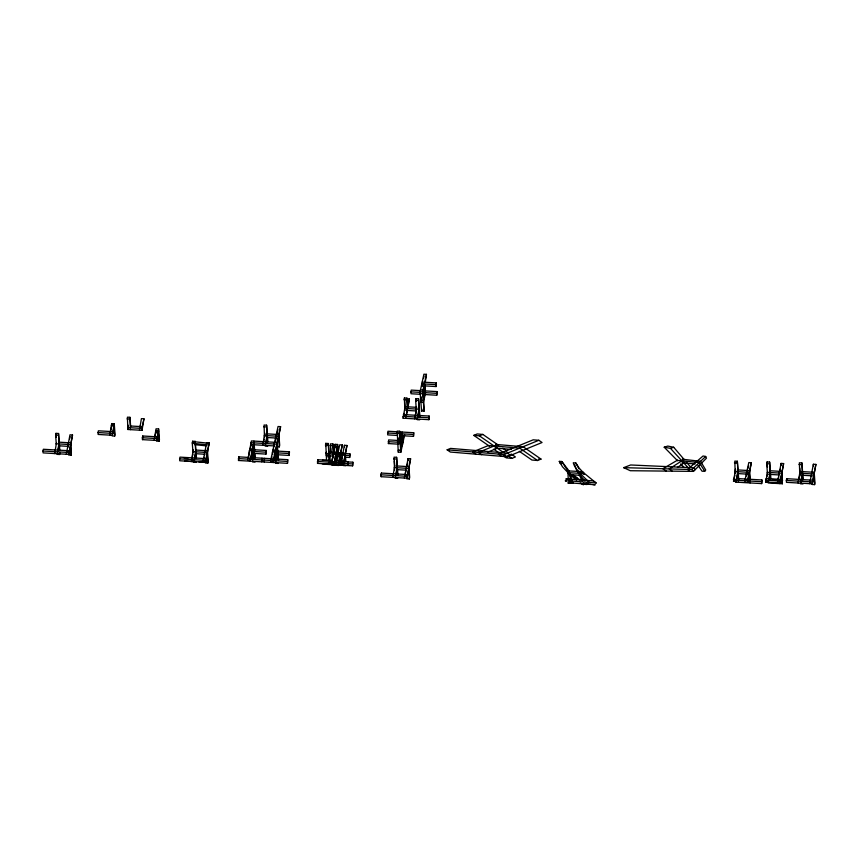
<?xml version="1.0" encoding="UTF-8"?>
<svg xmlns="http://www.w3.org/2000/svg" width="859" height="859" viewBox="0 0 859 859"><rect width="100%" height="100%" fill="white"/><g stroke="black" fill="none" stroke-linecap="round" stroke-linejoin="round"><path stroke-width="1.29" d="M584.335 474.361L582.348 471.72L580.705 471.591M567.949 472.106L568.164 477.668A14.828 8.569 53.8 0 0 569.152 480.847L570.537 482.887L573.093 483.037L571.052 479.15L565.77 479.011L567.412 479.429M66.304 454.239L69.976 434.815L72.532 434.965L68.86 454.39L43.1 452.897L42.95 450.996L43.326 449.257L69.096 450.739L69.246 452.65M56.318 444.361L55.61 435.083L55.985 433.355L58.541 433.494L59.819 450.127M56.393 443.233L54.708 453.573M59.335 450.535L58.541 433.494M59.207 442.181L57.252 453.713M58.047 450.105L59.357 444.092M60.023 452.779L59.647 454.518L57.091 454.368M69.6 439.132L70.127 436.726M68.86 454.39L72.532 434.965M68.495 452.382L68.699 455.034L71.254 455.184L70.814 442.847L59.228 442.181M114.397 425.645L112.304 435.277L98.141 434.461L97.99 432.549L98.366 430.81L112.529 431.626L112.679 433.537M112.132 435.921L114.687 436.071L115.063 434.332L114.247 423.745L111.702 423.594L109.748 435.126M110.8 430.316L111.842 425.506M112.304 435.277L114.247 423.745M139.459 430.166L141.413 418.634L143.958 418.773L142.014 430.316L127.851 429.5L127.411 417.163L129.967 417.313L130.675 426.59M128.077 425.849L127.701 427.589L141.864 428.405L143.958 418.773M130.407 429.65L129.967 417.313M127.851 429.5L128.023 425.108M139.985 427.761L140.511 425.355M158.775 430.842L156.671 440.463L142.519 439.647L142.369 437.736L142.744 435.996L156.907 436.812L157.057 438.724M142.519 439.647L142.744 435.996M154.91 436.705L155.951 431.894M156.671 440.463L158.625 428.931L156.07 428.781L154.115 440.313M156.51 441.107L159.065 441.258L159.441 439.518L158.625 428.931M202.949 462.11L206.622 442.686L209.177 442.836L205.505 462.26L179.735 460.778L179.595 458.867L179.971 457.128L205.741 458.62L205.881 460.521M192.964 452.231L192.255 442.965L192.631 441.225L195.186 441.376L196.464 458.008M193.039 451.115L191.342 461.444M195.981 458.416L195.186 441.376M192.395 456.634L192.921 454.228M194.682 457.987L196.002 451.963M203.476 459.705L204.002 457.299M205.194 451.823L205.72 449.407M205.505 462.26L209.177 442.836M205.344 462.904L207.889 463.055L208.275 461.315L207.459 450.728L195.873 450.062L193.898 461.594M274.848 458.931L287.722 459.672L287.486 463.323L238.512 460.499L238.738 456.848L249.035 457.45M238.512 460.499L238.738 456.848M253.834 444.21L250.28 460.521L247.725 460.37L251.397 440.946L277.167 442.428L277.876 451.705M248.251 457.965L249.561 451.952M249.969 450.073L251.279 444.06M250.28 460.521L253.953 441.096M252.525 459.404L254.618 449.783M253.459 457.707L254.5 452.897M264.497 437.371L264.057 425.044L266.612 425.184L267.321 434.461M264.722 433.731L262.768 445.263M267.407 442.235L266.612 425.184M263.563 441.655L264.089 439.25M261.952 458.191L261.727 461.831M267.278 433.87L265.324 445.413M265.538 444.318L265.163 446.057L267.718 446.208M266.118 441.794L267.428 435.781M264.508 458.341L264.271 461.981M254.414 453.423L265.989 454.089L266.226 450.449L253.351 449.708M265.989 454.089L266.226 450.449M270.789 459.801L278.048 426.504L280.603 426.655L273.495 461.852L270.939 461.712L270.789 459.801L273.345 459.941L280.603 426.655M271.465 459.307L271.992 456.891M273.183 451.415L273.71 449.01M275.17 442.321L276.211 437.51M276.619 435.631L277.94 429.618M275.728 460.735L277.833 451.115M276.662 459.039L277.715 454.228M276.77 446.723L279.325 446.873L279.701 445.134L278.885 434.547L267.299 433.87M287.486 463.323L287.722 459.672M277.618 454.765L289.204 455.431L289.44 451.78L276.566 451.039M289.204 455.431L289.44 451.78M340.744 464.73L344.416 445.306L346.961 445.456L343.299 464.88L317.529 463.388L317.755 459.748L331.939 460.564M317.529 463.388L317.755 459.748M326.549 460.392L325.754 443.351L328.31 443.502L329.126 454.089M329.104 460.542L328.31 443.502M326.57 453.949L326.195 455.678L332.626 456.054M330.651 453.52L330.414 443.835L332.97 443.985L333.582 451.931M328.6 453.917L328.976 452.188L334.14 452.478M330.296 456.129L329.137 464.064M333.206 453.67L332.97 443.985M337.78 446.39L333.968 463.903L331.413 463.753L335.085 444.328L337.641 444.479L338.349 453.745M331.692 464.204L332.852 456.279M331.413 463.753L331.939 461.347M332.465 458.942L333.507 454.132M334.183 451.05L335.225 446.24M333.968 463.903L337.641 444.479M335.933 462.325L339.745 444.812L342.301 444.962L338.629 464.386L336.073 464.236L335.933 462.325L338.478 462.475L342.301 444.962M336.728 460.381L337.78 455.571M341.657 459.662L342.183 457.256M343.299 464.88L346.961 445.456M322.189 463.881L347.959 465.363L348.196 461.712L339.176 461.197M344.534 457.181L349.677 457.471L349.914 453.831L340.905 453.305M347.959 465.363L348.196 461.712M349.677 457.471L349.914 453.831M326.86 464.365L352.619 465.846L352.856 462.206L347.702 461.906M352.619 465.846L352.856 462.206M396.74 435.406L387.72 434.89L387.581 432.979L387.957 431.239L396.965 431.766M404.385 478.044L408.057 458.62L410.602 458.77L406.93 478.195L381.171 476.702L381.02 474.791L381.396 473.062L407.166 474.544L407.316 476.455M398.694 444.167L388.397 443.577L388.622 439.926L397.631 440.442M381.171 476.702L381.396 473.062M388.397 443.577L388.773 441.837M404.653 434.761L400.831 452.274L398.275 452.135L397.169 431.111L399.725 431.261L401.207 450.546M404.836 410.312L404.396 397.975L406.951 398.125L407.66 407.402M394.549 470.227L394.056 457.16L396.611 457.299L397.32 466.577M398.254 437.929L397.459 441.537L400.015 441.687L402.119 432.056M399.188 433.645L399.725 431.261M403.343 414.553L429.113 416.035L429.264 417.946L428.877 419.686L403.118 418.204L405.061 406.661M407.391 410.462L406.951 398.125M398.136 441.043L397.61 443.448L400.165 443.588L402.259 433.967M403.118 418.204L404.159 413.383M394.721 465.836L392.778 477.379M397.416 474.34L396.611 457.299M406.79 398.78L409.335 398.92L405.663 418.344M420.019 394.27L411.01 393.755L410.86 391.844L411.236 390.104L420.255 390.62M398.275 452.135L398.801 449.719M406.457 414.736L407.51 409.926M407.918 408.046L409.335 398.92M397.277 465.986L395.333 477.518M403.977 435.255L400.681 450.363L398.136 450.223M395.849 475.113L397.169 469.1M416.336 409.657L415.627 400.38L416.003 398.651L418.558 398.791L419.944 416.755M419.353 415.842L418.558 398.791M420.459 389.975L423.015 390.126L424.121 411.139L421.565 410.989L420.083 391.715L423.895 374.202L426.451 374.341L425.291 382.276M415.767 414.059L416.293 411.654M421.801 386.4L422.327 383.994M423.519 378.518L424.045 376.113M401.905 435.706L413.49 436.372L413.716 432.721L399.542 431.905M419.224 407.477L417.27 419.02M421.275 397.996L420.749 400.401L423.304 400.541L425.398 390.92M424.121 411.139L422.628 391.865L426.451 374.341M405.427 473.234L405.953 470.829M407.155 465.342L407.671 462.937M413.49 436.372L413.716 432.721M417.796 416.615L419.375 409.389M421.415 399.897L420.899 402.313L423.444 402.452L425.549 392.831M424.614 385.347L422.778 393.766L420.223 393.626M406.93 478.195L410.602 458.77M421.565 410.989L421.941 409.26M406.769 478.839L409.324 478.989L409.7 477.25L408.884 466.652L396.01 465.911M428.877 419.686L429.113 416.035M424.518 385.884L436.104 386.55L436.34 382.899L422.177 382.083M436.104 386.55L436.34 382.899M424.357 383.973L425.173 394.56L436.769 395.237L437.006 391.586L424.131 390.845M436.769 395.237L437.006 391.586M735.24 473.438L734.799 461.1L737.355 461.251L738.074 470.528M750.347 479.88L749.628 470.603L738.042 469.937L736.077 481.469L733.522 481.33L735.476 469.787M738.461 482.264L737.355 461.251M733.522 481.33L734.832 475.306M749.037 479.215L761.901 479.956L761.675 483.606L735.905 482.124L738.171 471.849M744.978 480.084L748.801 462.572L751.346 462.722L747.684 482.146L745.129 481.996L744.978 480.084L747.534 480.235L751.346 462.722M746.439 475.983L746.965 473.577M748.157 468.091L748.683 465.685M749.918 481.029L750.304 479.29M761.675 483.606L761.901 479.956M767.516 474.275L766.7 463.677L767.076 461.949L769.632 462.088L770.91 478.721M777.406 482.833L781.078 463.409L783.623 463.559L779.951 482.983L765.798 482.167L767.484 471.838M770.437 479.139L769.632 462.088M765.798 482.167L766.582 478.56M767.108 476.154L767.635 473.749M769.138 478.699L770.19 473.889M778.19 479.225L778.716 476.82M779.908 471.333L780.434 468.928M779.951 482.983L783.623 463.559M782.57 480.127L782.195 481.867L779.618 481.716M768.043 481.051L768.182 482.962L782.345 483.778L781.905 471.451L770.319 470.775L768.354 482.318M809.683 483.671L813.355 464.247L815.9 464.397L812.227 483.821L786.468 482.339L786.318 480.428L786.694 478.688L812.464 480.181L812.614 482.092M799.847 475.854L799.353 462.786L801.909 462.937L802.617 472.203M800.019 471.473L798.075 483.005M802.703 479.977L801.909 462.937M798.859 479.397L800.169 473.384L799.761 468.08M802.574 471.623L800.62 483.155M800.835 482.071L800.459 483.8L803.015 483.95M801.415 479.547L802.456 474.737M812.227 483.821L815.9 464.397M812.066 484.476L814.622 484.616L814.998 482.887L814.182 472.289L801.307 471.548M697.959 465.234L702.071 471.237L704.745 471.269L705.722 469.97L700.59 461.315L682.25 459.211M695.232 469.648L693.761 467.811L630.667 464.977L623.634 467.65L630.302 470.721L693.524 471.387L706.474 458.158L705.69 456.462L703.038 456L687.651 469.433L689.476 471.344M623.634 467.65L691.924 469.551L705.69 456.462M677.44 467.468L684.827 462.292M684.054 459.415L669.215 468.917L672.168 471.161M677.397 460.22L662.847 468.746L666.24 471.108M489.555 446.293L473.771 435.373L477.228 433.956L482.855 434.429L498.639 445.349M473.771 435.373L479.397 435.846L482.855 434.429M501.549 456.312L498.317 454.078L533.203 439.819L538.84 440.28L542.061 442.514L507.175 456.784L450.341 452.049L447.12 449.815L450.578 448.398L507.411 453.133L510.633 455.367M488.299 445.574L472.718 451.952L475.94 454.175M497.522 444.575L478.345 452.414L481.577 454.647M487.568 452.199L497.157 448.28M447.12 449.815L503.954 454.551L538.84 440.28M503.159 455.721L506.327 457.901L511.953 458.373L515.411 456.956L511.202 454.046M519.298 451.297L531.925 460.037L537.551 460.51L541.009 459.093L523.12 446.712L495.793 444.436M677.611 460.811L664.211 447.206L670.514 448.398L673.681 447.26L684.258 459.651M664.211 447.206L667.819 446.068L673.681 447.26M570.87 474.737L568.883 472.557L568.841 470.85L568.186 470.904L579.17 471.462M570.58 474.737L579.761 475.242M576.486 479.988L568.959 472.633L567.885 472.643L580.899 473.427M435.953 384.639L421.801 383.823L422.005 386.475M420.083 391.715L422.628 391.865M410.86 391.844L419.868 392.359M422.445 392.509L436.63 393.325M404.02 399.714L406.575 399.864M415.627 400.38L418.183 400.53M406.35 406.736L416.647 407.327L414.725 418.87M404.686 408.401L418.848 409.217M406.124 410.387L416.422 410.978M402.968 416.293L428.738 417.775M417.109 419.664L419.664 419.815M396.794 432.85L399.349 433L400.831 452.274M387.581 432.979L397.878 433.57M400.466 433.72L413.34 434.461M127.035 418.902L129.591 419.052M263.681 426.773L266.226 426.923M130.654 426L142.24 426.665L142.39 428.577M798.977 464.526L801.533 464.665M111.316 425.323L113.871 425.473L114.687 436.071M388.247 441.666L402.409 442.482M766.7 463.677L769.256 463.828M264.347 435.459L278.509 436.275L279.325 446.873M734.424 462.84L736.979 462.99M267.063 437.521L276.083 438.036M325.378 445.091L327.923 445.23M330.039 445.574L332.594 445.724M334.699 446.068L337.254 446.208L337.77 452.833M97.99 432.549L112.153 433.365M799.643 473.212L813.806 474.028L814.622 484.616M767.366 472.364L781.529 473.18L782.345 483.778M568.572 473.298L562.452 466.748L559.273 461.358L561.829 461.498L568.883 472.557M735.089 471.527L749.252 472.343L750.068 482.941M802.37 475.263L813.956 475.929M142.369 437.736L156.531 438.552M578.236 467.575L575.82 462.969L573.264 462.818A14.828 8.579 53.8 0 0 574.521 466.029L579.492 473.309L582.262 480.825M768.805 474.351L779.102 474.941L778.973 473.041M252.449 444.672L274.354 445.928M737.817 473.588L746.825 474.104M55.61 435.083L58.165 435.234M192.255 442.965L194.8 443.104M336.717 452.629L340.583 452.854L341.087 459.479M336.234 452.822L345.243 453.337L345.855 461.283M766.024 478.517L780.187 479.333L780.337 481.244M249.679 448.838L252.235 448.978L252.943 458.255M272.894 450.17L275.438 450.32L276.158 459.586M332.981 453.949L335.536 454.1L336.052 460.725M772.273 479.537L776.139 479.762M341.002 454.851L344.867 455.077L345.372 461.702M786.318 480.428L812.088 481.91M344.384 455.27L349.527 455.56M738.719 478.624L746.439 479.064M765.648 480.256L779.811 481.072M393.68 458.889L396.235 459.039M251.687 451.362L265.85 452.178M274.901 452.704L289.064 453.52M335.203 456.204L337.77 456.354M336.009 456.462L338.575 456.612M733.371 479.419L735.927 479.558M735.766 480.213L744.774 480.729M747.351 480.879L761.525 481.695M56.275 443.77L70.438 444.586L71.254 455.184M192.921 451.641L207.073 452.457L207.889 463.055M334.516 460.714L343.525 461.229L343.675 463.141M322.426 460.231L330.146 460.682M59.003 445.832L68.011 446.347M195.637 453.702L204.646 454.228M331.263 461.841L333.818 461.992M251.633 457.589L272.249 458.781M317.379 461.476L331.563 462.292M334.14 462.443L343.149 462.969M342.666 463.151L347.809 463.452M347.326 463.645L352.48 463.946M247.575 458.459L250.13 458.609M238.362 458.588L247.371 459.103M249.948 459.254L270.585 460.445M287.336 461.412L273.162 460.596L273.323 462.507M394.345 467.575L408.508 468.391L409.324 478.989M331.52 464.859L334.076 464.998M343.128 465.524L345.683 465.675M336.191 465.342L338.747 465.492M397.073 469.637L406.082 470.152M252.503 461.959L255.059 462.11M275.718 463.302L278.273 463.441M42.95 450.996L68.72 452.478M179.595 458.867L205.355 460.349M193.737 462.239L196.292 462.389M381.02 474.791L406.79 476.283M395.161 478.173L397.717 478.313M559.918 463.194L562.892 463.388M568.841 470.85L569.173 473.964A14.925 8.622 53.8 0 0 571.02 479.075L572.126 481.04L565.243 480.815L566.167 481.083M571.117 480.965L596.135 483.005L593.182 480.922L568.508 479L569.152 480.847L572.126 481.04M596.135 483.005L582.348 471.72L577.892 471.366L578.096 472.053M589.381 482.414L577.892 471.366L579.492 473.309L584.356 473.706L579.288 468.252L575.82 462.969M582.574 473.556L584.356 473.706M488.427 445.52L519.663 448.119L537.551 460.51M682.025 462.84L695.146 463.935M495.042 448.033L511.18 449.386M538.765 458.899L541.009 459.093M590.724 484.412L570.537 482.887L570.355 482.253M592.914 484.605L595.212 484.798L588.866 484.261L588.028 483.553M677.16 460.36L699.258 462.572L704.745 471.269M208.146 443.18L194.155 441.719L194.789 443.523L208.78 444.994M194.703 444.661L206.149 445.853M184.041 457.89L187.853 458.287M205.183 461.294L207.728 461.562L206.375 462.561L198.74 461.766M192.373 461.1L196.196 461.498M184.588 460.832L194.768 461.895M569.442 483.316L567.799 482.898L573.093 483.037A14.925 8.633 53.8 0 1 572.77 482.382M582.273 484.004L583.444 484.777L580.19 483.005M580.115 480.031L573.694 475.414M502.783 448.215L506.993 451.136M479.397 435.846L503.535 452.543M507.744 455.463L511.953 458.373M503.954 454.551L507.175 456.784M493.689 449.16L498.95 452.8M575.841 479.386L571.171 475.618M577.087 478.28L572.652 474.533M584.947 480.772L579.481 474.662L579.922 475.252L579.492 473.309M680.672 463.924L684.183 467.489M569.474 471.494L561.829 461.498M670.514 448.398L687.812 467.36M691.924 469.551L693.524 471.387M686.663 462.475L691.012 467.575M560.927 463.495L561.528 464.214M580.856 471.537L581.382 472.214M560.347 462.776L559.273 461.358M583.551 482.93L584.528 484.347L587.084 484.497L586.396 483.112M581.94 479.676L579.138 474.78M578.612 468.23L579.009 468.885M577.656 471.935L576.593 469.98A14.861 8.59 53.8 0 1 575.315 466.77M574.854 464.88L574.982 465.503A14.861 8.59 53.8 0 0 575.143 466.136M582.477 473.041L582.348 471.72M813.355 464.247L813.494 466.158M802.778 474.265L803.186 479.569M786.694 478.688L786.844 480.6M781.078 463.409L781.218 465.32M779.585 480.986L779.789 483.628M767.076 461.949L767.484 467.242M747.534 480.235L747.684 482.146M746.696 472.192L746.9 474.844M738.225 472.59L738.837 480.535M735.411 469.057L735.68 472.439M735.701 479.472L735.905 482.124M424.937 384.886L425.441 391.511M420.964 396.6L421.329 401.314M416.003 398.651L416.207 401.293M404.396 397.975L405.008 405.931M408.057 458.62L408.197 460.531M402.323 434.708L402.935 442.653M401.733 433.795L402.549 444.393M397.781 439.056L398.147 443.77M397.588 469.959L397.996 475.263M394.367 461.133L394.668 465.106M344.416 445.306L344.556 447.217M340.712 461.208L340.207 454.583L326.044 453.767L326.42 452.038L326.828 457.332M338.478 462.475L338.629 464.386M337.651 454.443L337.855 457.085M336.524 460.306L335.912 452.36L333.367 452.221L333.571 454.862M335.085 444.328L335.289 446.981M330.726 447.818L331.026 451.791M329.276 456.161L329.684 461.455M325.754 443.351L325.958 446.004M278.037 453.767L278.541 460.381M277.962 459.468L276.781 444.167L251.021 442.686L251.225 445.327M275.954 436.125L276.158 438.777M275.879 462.647L275.063 452.059L272.507 451.909L272.711 454.561M274.236 444.017L274.44 446.669M273.345 459.941L273.495 461.852M267.482 436.522L267.89 441.816M264.669 432.99L264.926 436.372M254.253 445.069L254.661 450.363M254.93 453.756L255.23 457.729M253.577 442.825L254.747 458.137M252.664 461.315L251.848 450.717L249.303 450.567L249.507 453.219M249.915 458.513L250.119 461.165M204.528 452.317L204.732 454.959M192.631 441.225L192.835 443.878M193.296 449.912L193.5 452.553M159.065 441.258L158.249 430.66L155.694 430.52L155.898 433.161M141.864 428.405L142.014 430.316M111.702 423.594L111.906 426.247M67.882 444.436L68.086 447.088M55.985 433.355L56.297 437.328M570.87 474.802L571.224 477.915A14.925 8.633 53.8 0 0 571.729 479.816"/></g></svg>
